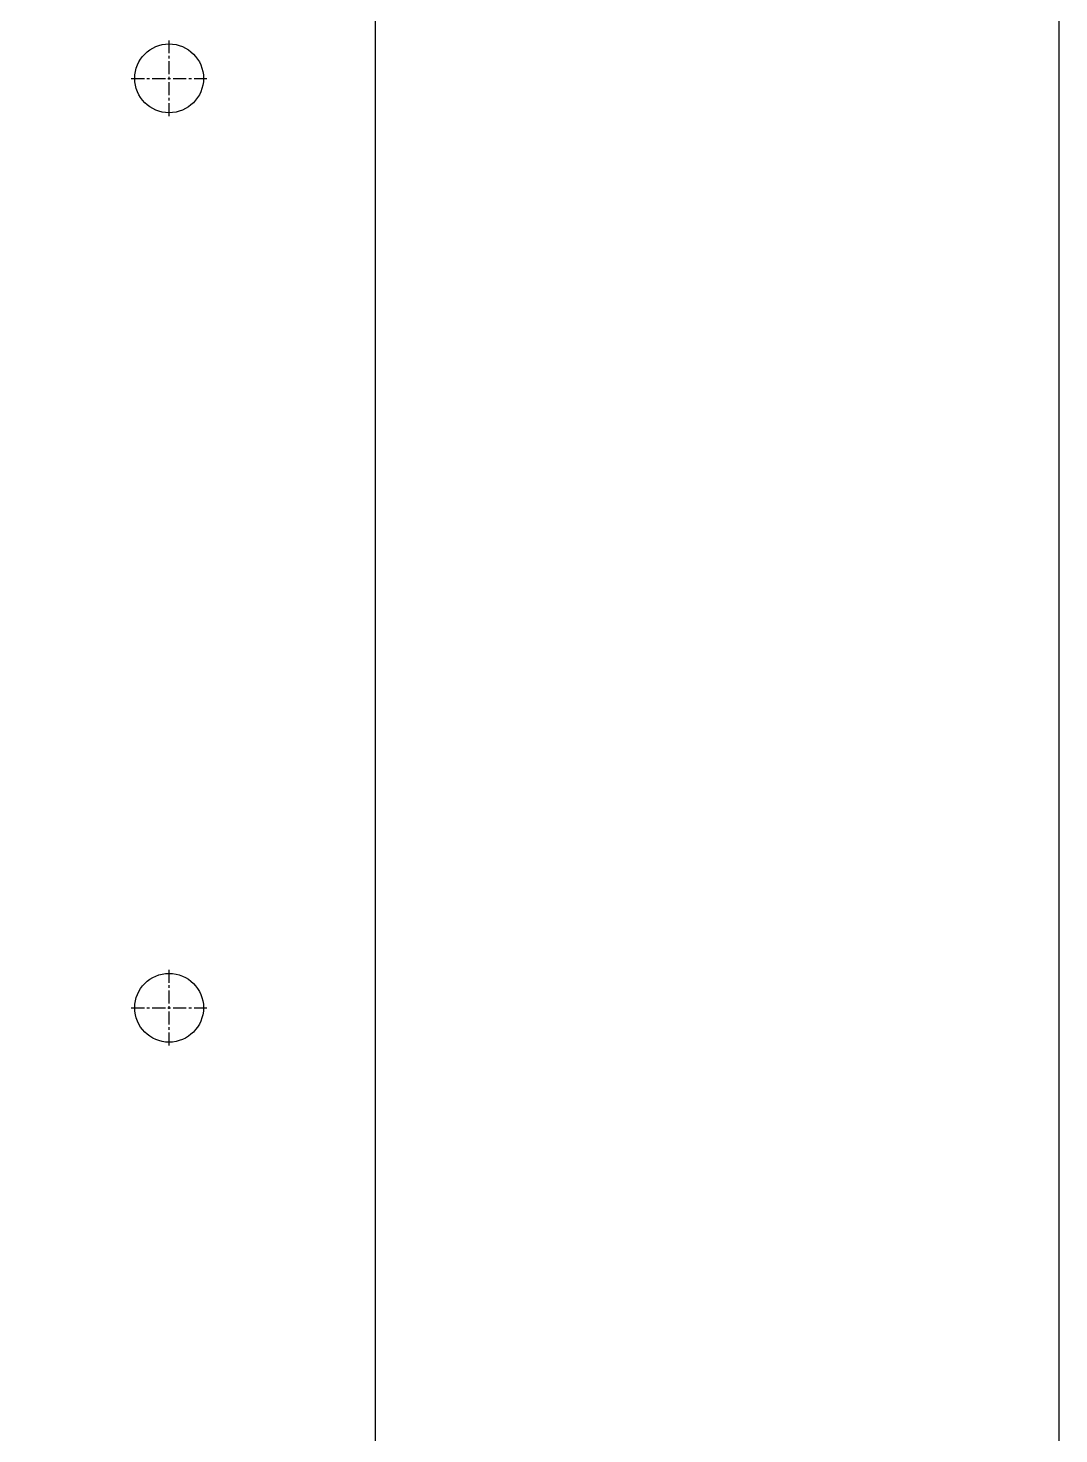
# Model space of a CAD drawing. Header units: millimetres. Extents: x 3400 to 4389, y -3437 to -1630.
# Drawn here: x 4230.2 to 4380, y -2142.7 to -1938.5 of the extents above; entities that cross this region are included whole.
import ezdxf

# ---------------------------------------------------------------- set-up
doc = ezdxf.new("R2010")
doc.units = ezdxf.units.MM
doc.header["$LTSCALE"] = 16.335
doc.linetypes.add('CENTER', pattern=[0.6, 0.375, -0.075, 0.075, -0.075])
doc.layers.get('0').update_dxf_attribs({"linetype": 'CONTINUOUS'})

msp = doc.modelspace()

# ---------------------------------------------------------------- linework, layer by layer
at = {"color": 7, "linetype": 'Continuous'}
msp.add_line((4280.698, -2345.761), (4280.698, -1745.761), dxfattribs=at)
at = {"color": 1, "linetype": 'CENTER', "ltscale": 0.310989}
for p, q in [((4250.698, -1951.261), (4250.698, -1940.261)), ((4245.198, -1945.761), (4256.198, -1945.761)), ((4250.698, -2086.261), (4250.698, -2075.261)), ((4245.198, -2080.761), (4256.198, -2080.761))]:
    msp.add_line(p, q, dxfattribs=at)
msp.add_lwpolyline([(3442.701, -1630.016), (4379.962, -1630.016), (4379.962, -2475.003), (3442.701, -2475.003)], close=True)
for centre in [(4250.698, -1945.761), (4250.698, -2080.761)]:
    msp.add_circle(centre, 5)

doc.saveas('drawing.dxf')
